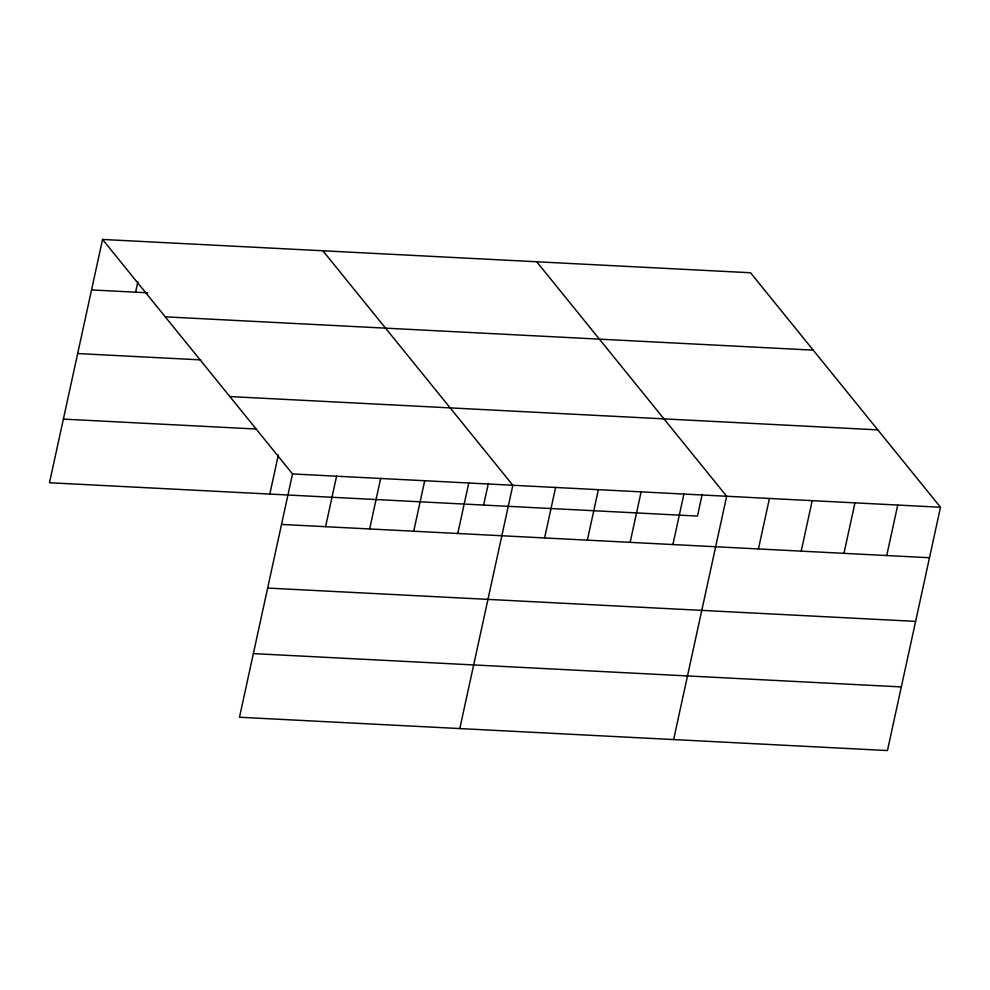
<?xml version="1.0" encoding="UTF-8"?>
<svg xmlns="http://www.w3.org/2000/svg" width="990" height="990" viewBox="0 0 990 990"><rect width="100%" height="100%" fill="white"/><g stroke="black" fill="none" stroke-linecap="round" stroke-linejoin="round"><path stroke-width="1.49" d="M102.552 239.444L292.533 473.938L239.481 717.243L887.448 750.556L940.5 507.251L750.519 272.757L102.552 239.444L49.5 482.749L697.467 516.062L702.195 494.369M135.605 292.186L137.87 281.791M269.812 494.072L278.326 455.029M325.586 526.692L336.588 476.202M369.641 528.957L380.655 478.467M413.709 531.222L424.722 480.732M457.776 533.486L468.777 482.996M483.64 505.061L488.367 483.38M459.793 728.578L512.845 485.261L322.864 250.767M544.599 537.954L555.6 487.464M587.367 540.144L598.368 489.666M630.135 542.347L641.136 491.857M672.891 544.55L683.904 494.06M673.621 739.567L726.672 496.262L536.691 261.756M758.427 548.943L769.44 498.453M801.195 551.145L812.196 500.655M843.963 553.336L854.964 502.858M886.731 555.538L897.732 505.049M91.538 289.922L147.758 292.817M165.243 316.825L813.211 350.138M77.665 353.554L200.735 359.89M229.841 396.557L877.808 429.87M63.372 419.117L256.336 429.041M292.533 473.938L940.5 507.251M281.519 524.428L929.486 557.741M267.647 588.06L915.614 621.374M253.353 653.61L901.321 686.924"/></g></svg>
